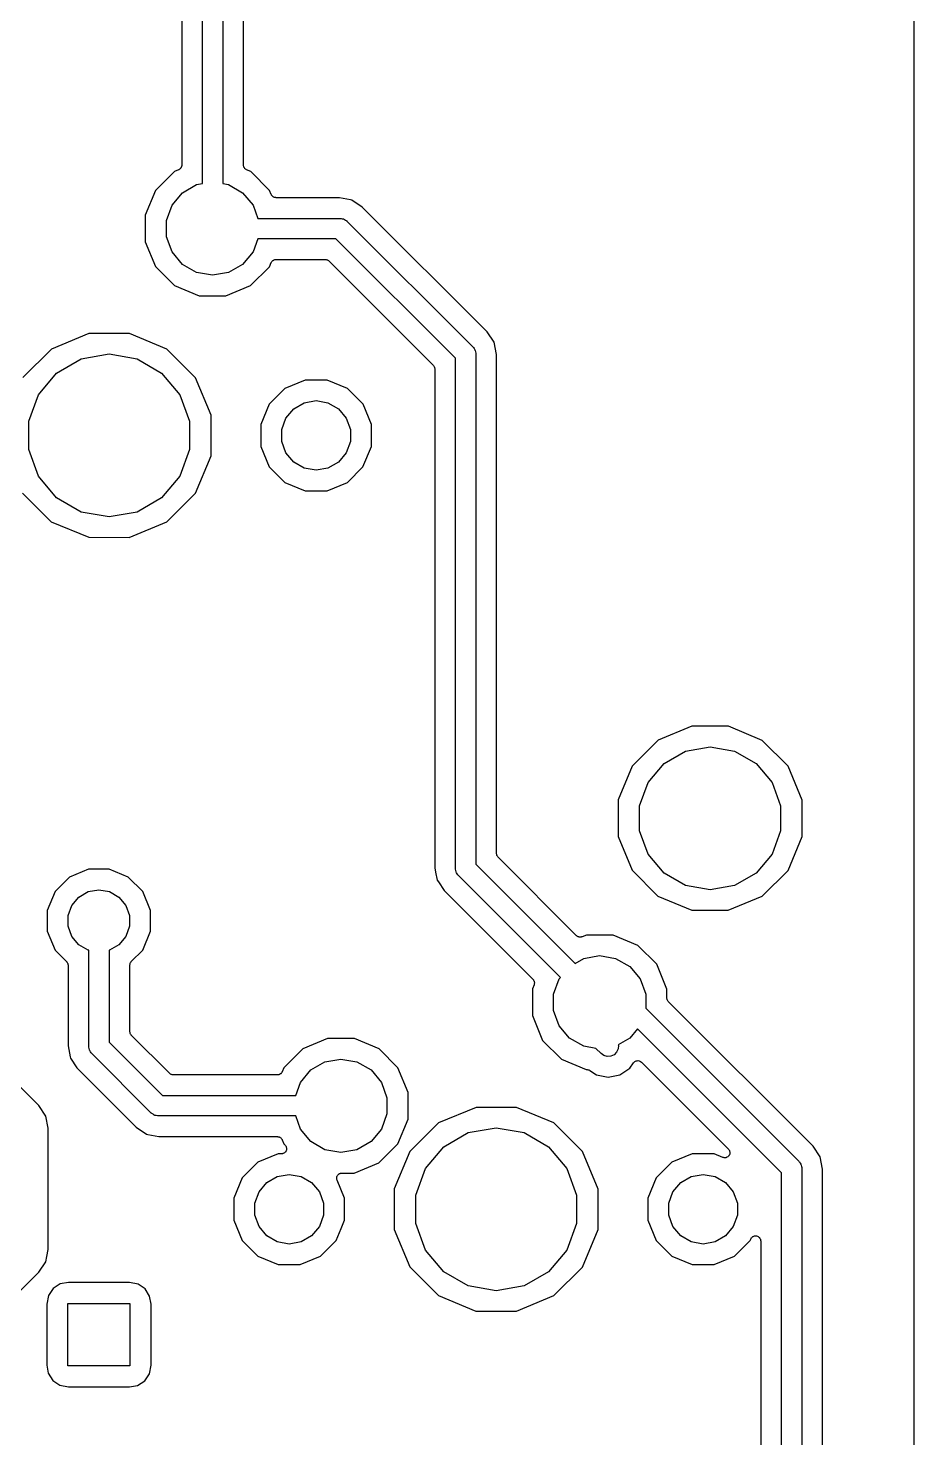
# Model space of a CAD drawing. Extents: x 30 to 169, y -146 to -30.
# Drawn here: x 147.26 to 169, y -122.61 to -88 of the extents above; entities that cross this region are included whole.
import ezdxf

# ---------------------------------------------------------------- set-up
doc = ezdxf.new("R2010")
doc.units = 0
doc.header["$MEASUREMENT"] = 0
doc.layers.add('BLACK', color=7, linetype='CONTINUOUS')

msp = doc.modelspace()

# ---------------------------------------------------------------- linework, layer by layer
at = {"layer": 'Black'}
for p, q in [((169, -32.7452), (169, -145.873)), ((151.54, -91.8167), (151.54, -78.8936)), ((152.04, -78.79), (152.04, -91.8167)), ((152.548, -91.3623), (152.548, -78.8025)), ((151.032, -79.6837), (151.032, -91.3619)), ((151.032, -91.3619), (151.031, -91.3702)), ((151.031, -91.3702), (151.031, -91.3786)), ((152.549, -91.3705), (152.548, -91.3623)), ((152.549, -91.3788), (152.549, -91.3705)), ((150.856, -91.5195), (150.391, -91.9836)), ((150.953, -91.4793), (150.856, -91.5195)), ((150.961, -91.4747), (150.953, -91.4793)), ((150.969, -91.4719), (150.961, -91.4747)), ((150.979, -91.463), (150.969, -91.4719)), ((150.991, -91.4556), (150.979, -91.463)), ((150.996, -91.4489), (150.991, -91.4556)), ((151.002, -91.4435), (150.996, -91.4489)), ((151.009, -91.4316), (151.002, -91.4435)), ((151.018, -91.4206), (151.009, -91.4316)), ((151.02, -91.4126), (151.018, -91.4206)), ((151.024, -91.4053), (151.02, -91.4126)), ((151.027, -91.3917), (151.024, -91.4053)), ((151.031, -91.3786), (151.027, -91.3917)), ((152.553, -91.392), (152.549, -91.3788)), ((152.556, -91.4057), (152.553, -91.392)), ((152.56, -91.4129), (152.556, -91.4057)), ((152.562, -91.4208), (152.56, -91.4129)), ((152.571, -91.4319), (152.562, -91.4208)), ((152.578, -91.4439), (152.571, -91.4319)), ((152.584, -91.4493), (152.578, -91.4439)), ((152.589, -91.4559), (152.584, -91.4493)), ((152.601, -91.4633), (152.589, -91.4559)), ((152.612, -91.4723), (152.601, -91.4633)), ((152.619, -91.4751), (152.612, -91.4723)), ((152.626, -91.4796), (152.619, -91.4751)), ((152.726, -91.5212), (152.626, -91.4796)), ((153.19, -91.986), (152.726, -91.5212)), ((150.391, -91.9836), (150.139, -92.5902)), ((150.796, -92.3463), (151.052, -92.0411)), ((151.052, -92.0411), (151.398, -91.8418)), ((151.398, -91.8418), (151.54, -91.8167)), ((152.04, -91.8167), (152.182, -91.8418)), ((152.182, -91.8418), (152.528, -92.0411)), ((152.528, -92.0411), (152.784, -92.3463)), ((153.231, -92.0835), (153.19, -91.986)), ((150.66, -92.7208), (150.796, -92.3463)), ((152.784, -92.3463), (152.901, -92.67)), ((153.235, -92.0906), (153.231, -92.0835)), ((153.238, -92.0985), (153.235, -92.0906)), ((153.247, -92.1091), (153.238, -92.0985)), ((153.254, -92.1207), (153.247, -92.1091)), ((153.261, -92.1258), (153.254, -92.1207)), ((153.266, -92.1323), (153.261, -92.1258)), ((153.278, -92.1392), (153.266, -92.1323)), ((153.289, -92.1476), (153.278, -92.1392)), ((153.297, -92.1501), (153.289, -92.1476)), ((153.305, -92.1543), (153.297, -92.1501)), ((153.318, -92.1567), (153.305, -92.1543)), ((153.331, -92.1609), (153.318, -92.1567)), ((153.34, -92.1605), (153.331, -92.1609)), ((153.348, -92.162), (153.34, -92.1605)), ((154.907, -92.162), (153.348, -92.162)), ((155.178, -92.2157), (154.907, -92.162)), ((155.209, -92.222), (155.178, -92.2157)), ((155.178, -92.2157), (155.178, -92.2157)), ((155.465, -92.3929), (155.209, -92.222)), ((158.527, -95.4552), (155.465, -92.3929)), ((150.139, -92.5902), (150.139, -93.247)), ((150.66, -93.1192), (150.66, -92.7208)), ((152.901, -92.67), (154.92, -92.67)), ((154.92, -92.67), (154.931, -92.6719)), ((154.931, -92.6719), (154.942, -92.671)), ((154.942, -92.671), (154.973, -92.6794)), ((154.973, -92.6794), (155.006, -92.6851)), ((155.006, -92.6851), (155.015, -92.6906)), ((155.015, -92.6906), (155.026, -92.6934)), ((155.026, -92.6934), (155.052, -92.7122)), ((155.052, -92.7122), (155.081, -92.7285)), ((155.081, -92.7285), (155.088, -92.7369)), ((155.088, -92.7369), (155.097, -92.7432)), ((155.097, -92.7432), (158.177, -95.8232)), ((150.139, -93.247), (150.39, -93.854)), ((150.796, -93.4937), (150.66, -93.1192)), ((152.901, -93.17), (152.784, -93.4937)), ((154.816, -93.17), (152.901, -93.17)), ((157.75, -96.1036), (154.816, -93.17)), ((151.052, -93.7989), (150.796, -93.4937)), ((151.398, -93.9982), (151.052, -93.7989)), ((152.528, -93.7989), (152.182, -93.9982)), ((152.784, -93.4937), (152.528, -93.7989)), ((153.189, -93.8564), (153.23, -93.7563)), ((153.23, -93.7563), (153.235, -93.7493)), ((153.235, -93.7493), (153.238, -93.7415)), ((153.238, -93.7415), (153.247, -93.7308)), ((153.247, -93.7308), (153.254, -93.7191)), ((153.254, -93.7191), (153.261, -93.7141)), ((153.261, -93.7141), (153.266, -93.7077)), ((153.266, -93.7077), (153.278, -93.7008)), ((153.278, -93.7008), (153.289, -93.6923)), ((153.289, -93.6923), (153.297, -93.6898)), ((153.297, -93.6898), (153.304, -93.6857)), ((153.304, -93.6857), (153.318, -93.6832)), ((153.318, -93.6832), (153.331, -93.6791)), ((153.331, -93.6791), (153.34, -93.6794)), ((153.34, -93.6794), (153.348, -93.678)), ((153.348, -93.678), (154.553, -93.678)), ((154.553, -93.678), (154.559, -93.679)), ((154.559, -93.679), (154.564, -93.6785)), ((154.564, -93.6785), (154.581, -93.6828)), ((154.581, -93.6828), (154.597, -93.6857)), ((154.597, -93.6857), (154.602, -93.6885)), ((154.602, -93.6885), (154.607, -93.6899)), ((154.607, -93.6899), (154.621, -93.6994)), ((154.621, -93.6994), (154.635, -93.7077)), ((154.635, -93.7077), (154.639, -93.712)), ((154.639, -93.712), (154.643, -93.7152)), ((154.643, -93.7152), (157.205, -96.2768)), ((150.39, -93.854), (150.854, -94.3188)), ((151.79, -94.0674), (151.398, -93.9982)), ((152.182, -93.9982), (151.79, -94.0674)), ((152.724, -94.3205), (153.189, -93.8564)), ((150.854, -94.3188), (151.46, -94.5707)), ((152.117, -94.5713), (152.724, -94.3205)), ((151.46, -94.5707), (152.117, -94.5713)), ((148.755, -95.4977), (147.835, -95.8778)), ((149.75, -95.4985), (148.755, -95.4977)), ((150.669, -95.8802), (149.75, -95.4985)), ((158.698, -95.7109), (158.527, -95.4552)), ((158.177, -95.8232), (158.183, -95.8322)), ((158.183, -95.8322), (158.192, -95.8393)), ((158.192, -95.8393), (158.208, -95.8676)), ((158.208, -95.8676), (158.227, -95.8943)), ((158.758, -96.0125), (158.698, -95.7109)), ((147.835, -95.8778), (147.13, -96.5809)), ((147.963, -96.4667), (148.565, -96.1192)), ((148.565, -96.1192), (149.25, -95.9985)), ((149.25, -95.9985), (149.935, -96.1192)), ((149.935, -96.1192), (150.537, -96.4667)), ((151.372, -96.5846), (150.669, -95.8802)), ((157.75, -108.63), (157.75, -96.1036)), ((158.227, -95.8943), (158.229, -95.905)), ((158.229, -95.905), (158.235, -95.9145)), ((158.235, -95.9145), (158.241, -95.9467)), ((158.241, -95.9467), (158.249, -95.9782)), ((158.249, -95.9782), (158.248, -95.9892)), ((158.248, -95.9892), (158.25, -96)), ((158.25, -96), (158.25, -108.526)), ((158.758, -107.872), (158.758, -96.0125)), ((147.517, -96.9992), (147.963, -96.4667)), ((150.537, -96.4667), (150.983, -96.9992)), ((157.205, -96.2768), (157.208, -96.2814)), ((157.208, -96.2814), (157.212, -96.2849)), ((157.212, -96.2849), (157.221, -96.2993)), ((157.221, -96.2993), (157.23, -96.3129)), ((157.23, -96.3129), (157.232, -96.3183)), ((157.232, -96.3183), (157.234, -96.3231)), ((157.234, -96.3231), (157.237, -96.3395)), ((157.237, -96.3395), (157.242, -96.3555)), ((157.242, -96.3555), (157.241, -96.3611)), ((157.241, -96.3611), (157.242, -96.3666)), ((157.242, -96.3666), (157.242, -108.617)), ((151.752, -97.5045), (151.372, -96.5846)), ((153.561, -96.8473), (153.179, -97.2292)), ((154.061, -96.6409), (153.561, -96.8473)), ((154.601, -96.6413), (154.061, -96.6409)), ((155.101, -96.8487), (154.601, -96.6413)), ((155.483, -97.2313), (155.101, -96.8487)), ((147.279, -97.6524), (147.517, -96.9992)), ((150.983, -96.9992), (151.221, -97.6524)), ((153.179, -97.2292), (152.971, -97.7285)), ((153.781, -97.3457), (154.038, -97.1974)), ((154.038, -97.1974), (154.33, -97.1458)), ((154.33, -97.1458), (154.622, -97.1974)), ((154.622, -97.1974), (154.879, -97.3457)), ((155.689, -97.7309), (155.483, -97.2313)), ((151.752, -98.2942), (151.752, -97.5045)), ((153.489, -97.8517), (153.59, -97.5729)), ((153.59, -97.5729), (153.781, -97.3457)), ((154.879, -97.3457), (155.07, -97.5729)), ((155.07, -97.5729), (155.171, -97.8517)), ((147.279, -98.3476), (147.279, -97.6524)), ((151.221, -97.6524), (151.221, -98.3476)), ((152.971, -97.7285), (152.971, -98.2691)), ((153.489, -98.1483), (153.489, -97.8517)), ((155.171, -97.8517), (155.171, -98.1483)), ((155.689, -98.2715), (155.689, -97.7309)), ((151.751, -98.4998), (151.752, -98.2942)), ((151.752, -98.2942), (151.752, -98.2942)), ((152.971, -98.2691), (153.177, -98.7687)), ((153.59, -98.4271), (153.489, -98.1483)), ((155.171, -98.1483), (155.07, -98.4271)), ((155.481, -98.7708), (155.689, -98.2715)), ((147.517, -99.0008), (147.279, -98.3476)), ((151.221, -98.3476), (150.983, -99.0008)), ((151.37, -99.4191), (151.751, -98.4998)), ((153.781, -98.6543), (153.59, -98.4271)), ((155.07, -98.4271), (154.879, -98.6543)), ((153.177, -98.7687), (153.559, -99.1513)), ((154.038, -98.8026), (153.781, -98.6543)), ((154.33, -98.8541), (154.038, -98.8026)), ((154.622, -98.8026), (154.33, -98.8541)), ((154.879, -98.6543), (154.622, -98.8026)), ((155.099, -99.1527), (155.481, -98.7708)), ((147.963, -99.5332), (147.517, -99.0008)), ((150.983, -99.0008), (150.537, -99.5332)), ((153.559, -99.1513), (154.059, -99.3587)), ((154.599, -99.3591), (155.099, -99.1527)), ((147.128, -99.4154), (147.831, -100.12)), ((148.565, -99.8808), (147.963, -99.5332)), ((150.537, -99.5332), (149.935, -99.8808)), ((150.665, -100.122), (151.37, -99.4191)), ((154.059, -99.3587), (154.599, -99.3591)), ((149.25, -100.002), (148.565, -99.8808)), ((149.935, -99.8808), (149.25, -100.002)), ((147.831, -100.12), (148.75, -100.501)), ((149.745, -100.502), (150.665, -100.122)), ((148.75, -100.501), (149.745, -100.502)), ((163.553, -105.142), (162.723, -105.485)), ((164.451, -105.142), (163.553, -105.142)), ((165.281, -105.487), (164.451, -105.142)), ((162.723, -105.485), (162.087, -106.119)), ((165.915, -106.123), (165.281, -105.487)), ((162.871, -106.054), (163.399, -105.749)), ((163.399, -105.749), (164, -105.643)), ((164, -105.643), (164.601, -105.749)), ((164.601, -105.749), (165.129, -106.054)), ((162.087, -106.119), (161.742, -106.949)), ((162.479, -106.522), (162.871, -106.054)), ((165.129, -106.054), (165.521, -106.522)), ((166.258, -106.953), (165.915, -106.123)), ((162.27, -107.095), (162.479, -106.522)), ((165.521, -106.522), (165.73, -107.095)), ((161.742, -106.949), (161.742, -107.847)), ((162.27, -107.705), (162.27, -107.095)), ((165.73, -107.095), (165.73, -107.705)), ((166.258, -107.851), (166.258, -106.953)), ((158.758, -108.263), (158.758, -107.872)), ((161.742, -107.847), (162.085, -108.677)), ((162.479, -108.278), (162.27, -107.705)), ((165.73, -107.705), (165.521, -108.278)), ((165.913, -108.681), (166.258, -107.851)), ((158.759, -108.269), (158.758, -108.263)), ((158.758, -108.274), (158.759, -108.269)), ((158.763, -108.291), (158.758, -108.274)), ((158.766, -108.307), (158.763, -108.291)), ((158.768, -108.312), (158.766, -108.307)), ((158.77, -108.317), (158.768, -108.312)), ((158.779, -108.331), (158.77, -108.317)), ((158.788, -108.345), (158.779, -108.331)), ((162.871, -108.746), (162.479, -108.278)), ((165.521, -108.278), (165.129, -108.746)), ((148.748, -108.65), (148.282, -108.843)), ((149.254, -108.65), (148.748, -108.65)), ((149.72, -108.844), (149.254, -108.65)), ((157.242, -108.617), (157.263, -108.724)), ((157.752, -108.641), (157.75, -108.63)), ((157.751, -108.652), (157.752, -108.641)), ((157.759, -108.683), (157.751, -108.652)), ((157.765, -108.716), (157.759, -108.683)), ((158.25, -108.526), (160.687, -110.963)), ((158.792, -108.349), (158.788, -108.345)), ((158.795, -108.353), (158.792, -108.349)), ((160.725, -110.283), (158.795, -108.353)), ((162.085, -108.677), (162.719, -109.313)), ((165.277, -109.315), (165.913, -108.681)), ((148.282, -108.843), (147.924, -109.2)), ((150.077, -109.202), (149.72, -108.844)), ((157.263, -108.724), (157.302, -108.919)), ((157.302, -108.919), (157.332, -108.964)), ((157.332, -108.964), (157.332, -108.964)), ((157.332, -108.964), (157.473, -109.175)), ((157.771, -108.725), (157.765, -108.716)), ((157.773, -108.736), (157.771, -108.725)), ((157.792, -108.762), (157.773, -108.736)), ((157.808, -108.791), (157.792, -108.762)), ((157.817, -108.798), (157.808, -108.791)), ((157.823, -108.807), (157.817, -108.798)), ((160.327, -111.31), (157.823, -108.807)), ((163.399, -109.051), (162.871, -108.746)), ((165.129, -108.746), (164.601, -109.051)), ((147.924, -109.2), (147.73, -109.666)), ((148.338, -109.538), (148.508, -109.334)), ((148.508, -109.334), (148.738, -109.201)), ((148.738, -109.201), (149, -109.155)), ((149, -109.155), (149.262, -109.201)), ((149.262, -109.201), (149.492, -109.334)), ((149.492, -109.334), (149.662, -109.538)), ((150.27, -109.668), (150.077, -109.202)), ((157.473, -109.175), (159.652, -111.354)), ((162.719, -109.313), (163.549, -109.658)), ((164, -109.157), (163.399, -109.051)), ((164.601, -109.051), (164, -109.157)), ((164.447, -109.658), (165.277, -109.315)), ((147.73, -109.666), (147.73, -110.172)), ((148.247, -109.787), (148.338, -109.538)), ((149.662, -109.538), (149.753, -109.787)), ((150.27, -110.174), (150.27, -109.668)), ((163.549, -109.658), (164.447, -109.658)), ((148.247, -110.053), (148.247, -109.787)), ((148.338, -110.302), (148.247, -110.053)), ((149.753, -110.053), (149.662, -110.302)), ((149.753, -109.787), (149.753, -110.053)), ((147.73, -110.172), (147.923, -110.638)), ((148.508, -110.506), (148.338, -110.302)), ((149.662, -110.302), (149.492, -110.506)), ((150.076, -110.64), (150.27, -110.174)), ((160.731, -110.287), (160.725, -110.283)), ((160.737, -110.293), (160.731, -110.287)), ((160.749, -110.3), (160.737, -110.293)), ((160.761, -110.308), (160.749, -110.3)), ((160.769, -110.31), (160.761, -110.308)), ((160.776, -110.314), (160.769, -110.31)), ((160.79, -110.316), (160.776, -110.314)), ((160.803, -110.319), (160.79, -110.316)), ((160.812, -110.319), (160.803, -110.319)), ((160.82, -110.32), (160.812, -110.319)), ((160.833, -110.317), (160.82, -110.32)), ((160.847, -110.315), (160.833, -110.317)), ((160.855, -110.312), (160.847, -110.315)), ((160.863, -110.31), (160.855, -110.312)), ((160.963, -110.269), (160.863, -110.31)), ((161.62, -110.269), (160.963, -110.269)), ((162.226, -110.521), (161.62, -110.269)), ((147.923, -110.638), (148.205, -110.921)), ((148.738, -110.639), (148.508, -110.506)), ((148.75, -110.641), (148.738, -110.639)), ((148.75, -113), (148.75, -110.641)), ((149.262, -110.639), (149.25, -110.641)), ((149.25, -110.641), (149.25, -112.896)), ((149.492, -110.506), (149.262, -110.639)), ((149.795, -110.921), (150.076, -110.64)), ((162.69, -110.986), (162.226, -110.521)), ((148.205, -110.921), (148.208, -110.926)), ((148.208, -110.926), (148.212, -110.929)), ((148.212, -110.929), (148.221, -110.944)), ((148.221, -110.944), (148.23, -110.957)), ((148.23, -110.957), (148.232, -110.963)), ((148.232, -110.963), (148.234, -110.967)), ((148.234, -110.967), (148.237, -110.984)), ((148.237, -110.984), (148.242, -111)), ((148.242, -111), (148.241, -111.005)), ((148.241, -111.005), (148.242, -111.011)), ((148.242, -111.011), (148.242, -112.987)), ((149.758, -110.999), (149.763, -110.983)), ((149.759, -111.005), (149.758, -110.999)), ((149.758, -111.01), (149.759, -111.005)), ((149.758, -112.633), (149.758, -111.01)), ((149.763, -110.983), (149.766, -110.967)), ((149.766, -110.967), (149.768, -110.962)), ((149.768, -110.962), (149.77, -110.957)), ((149.77, -110.957), (149.779, -110.943)), ((149.779, -110.943), (149.788, -110.929)), ((149.788, -110.929), (149.792, -110.925)), ((149.792, -110.925), (149.795, -110.921)), ((160.687, -110.963), (160.898, -110.842)), ((160.898, -110.842), (161.29, -110.773)), ((161.29, -110.773), (161.682, -110.842)), ((161.682, -110.842), (162.028, -111.041)), ((162.028, -111.041), (162.284, -111.346)), ((162.941, -111.593), (162.69, -110.986)), ((147.527, -114.455), (144.465, -111.393)), ((159.652, -111.354), (159.657, -111.361)), ((159.657, -111.361), (159.663, -111.367)), ((159.663, -111.367), (159.67, -111.379)), ((159.67, -111.379), (159.678, -111.39)), ((159.678, -111.39), (159.68, -111.398)), ((159.68, -111.398), (159.684, -111.406)), ((159.684, -111.406), (159.685, -111.42)), ((159.685, -111.42), (159.689, -111.433)), ((159.689, -111.45), (159.686, -111.463)), ((159.689, -111.433), (159.688, -111.441)), ((159.688, -111.441), (159.689, -111.45)), ((160.16, -111.721), (160.296, -111.346)), ((160.296, -111.346), (160.327, -111.31)), ((162.284, -111.346), (162.42, -111.721)), ((159.68, -111.493), (159.639, -111.59)), ((159.639, -111.59), (159.639, -112.247)), ((159.682, -111.485), (159.68, -111.493)), ((159.685, -111.477), (159.682, -111.485)), ((159.686, -111.463), (159.685, -111.477)), ((160.16, -112.119), (160.16, -111.721)), ((162.42, -111.721), (162.42, -112.066)), ((162.941, -111.816), (162.941, -111.593)), ((160.296, -112.494), (160.16, -112.119)), ((162.42, -112.066), (166.177, -115.823)), ((162.942, -111.822), (162.941, -111.816)), ((162.942, -111.828), (162.942, -111.822)), ((162.946, -111.844), (162.942, -111.828)), ((162.949, -111.86), (162.946, -111.844)), ((162.952, -111.865), (162.949, -111.86)), ((162.953, -111.87), (162.952, -111.865)), ((162.962, -111.884), (162.953, -111.87)), ((162.971, -111.898), (162.962, -111.884)), ((162.975, -111.902), (162.971, -111.898)), ((162.978, -111.906), (162.975, -111.902)), ((166.527, -115.455), (162.978, -111.906)), ((159.639, -112.247), (159.89, -112.854)), ((149.759, -112.639), (149.758, -112.633)), ((149.758, -112.644), (149.759, -112.639)), ((149.763, -112.661), (149.758, -112.644)), ((149.766, -112.677), (149.763, -112.661)), ((149.768, -112.682), (149.766, -112.677)), ((149.77, -112.687), (149.768, -112.682)), ((149.779, -112.701), (149.77, -112.687)), ((149.788, -112.715), (149.779, -112.701)), ((149.792, -112.719), (149.788, -112.715)), ((149.795, -112.723), (149.792, -112.719)), ((150.737, -113.665), (149.795, -112.723)), ((154.613, -112.809), (154.006, -113.06)), ((155.27, -112.809), (154.613, -112.809)), ((155.876, -113.061), (155.27, -112.809)), ((160.552, -112.799), (160.296, -112.494)), ((160.898, -112.998), (160.552, -112.799)), ((162.028, -112.799), (161.745, -112.962)), ((162.218, -112.572), (162.028, -112.799)), ((165.75, -116.104), (162.218, -112.572)), ((148.242, -112.987), (148.296, -113.258)), ((148.752, -113.011), (148.75, -113)), ((148.751, -113.022), (148.752, -113.011)), ((148.759, -113.053), (148.751, -113.022)), ((148.765, -113.086), (148.759, -113.053)), ((148.771, -113.095), (148.765, -113.086)), ((148.773, -113.106), (148.771, -113.095)), ((148.792, -113.132), (148.773, -113.106)), ((148.808, -113.161), (148.792, -113.132)), ((148.817, -113.168), (148.808, -113.161)), ((148.823, -113.177), (148.817, -113.168)), ((150.283, -114.637), (148.823, -113.177)), ((149.25, -112.896), (150.564, -114.21)), ((154.006, -113.06), (153.541, -113.524)), ((156.34, -113.526), (155.876, -113.061)), ((159.89, -112.854), (160.354, -113.319)), ((161.198, -113.051), (160.898, -112.998)), ((161.323, -113.177), (161.198, -113.051)), ((161.394, -113.227), (161.323, -113.177)), ((161.705, -113.143), (161.643, -113.205)), ((161.741, -113.065), (161.705, -113.143)), ((161.749, -112.978), (161.741, -113.065)), ((161.745, -112.962), (161.749, -112.978)), ((148.296, -113.258), (148.296, -113.258)), ((148.296, -113.258), (148.302, -113.289)), ((148.302, -113.289), (148.459, -113.524)), ((148.459, -113.524), (148.473, -113.545)), ((153.541, -113.524), (153.5, -113.624)), ((154.202, -113.581), (154.548, -113.382)), ((154.548, -113.382), (154.94, -113.313)), ((154.94, -113.313), (155.332, -113.382)), ((155.332, -113.382), (155.678, -113.581)), ((156.591, -114.133), (156.34, -113.526)), ((160.354, -113.319), (160.96, -113.571)), ((161.478, -113.249), (161.394, -113.227)), ((161.565, -113.241), (161.478, -113.249)), ((161.643, -113.205), (161.565, -113.241)), ((162.034, -113.534), (162.12, -113.406)), ((162.12, -113.406), (162.121, -113.405)), ((162.121, -113.404), (162.136, -113.389)), ((162.121, -113.405), (162.121, -113.404)), ((162.136, -113.389), (162.15, -113.374)), ((162.15, -113.374), (162.151, -113.374)), ((162.151, -113.374), (162.152, -113.373)), ((162.152, -113.373), (162.171, -113.364)), ((162.171, -113.364), (162.19, -113.355)), ((162.19, -113.355), (162.191, -113.355)), ((162.191, -113.355), (162.192, -113.354)), ((162.192, -113.354), (162.213, -113.352)), ((162.213, -113.352), (162.234, -113.35)), ((162.234, -113.35), (162.235, -113.35)), ((162.235, -113.35), (162.236, -113.35)), ((162.236, -113.35), (162.256, -113.356)), ((162.256, -113.356), (162.276, -113.361)), ((162.276, -113.361), (162.278, -113.361)), ((162.278, -113.361), (162.279, -113.362)), ((162.279, -113.362), (162.296, -113.374)), ((162.296, -113.374), (162.313, -113.385)), ((162.313, -113.385), (162.314, -113.386)), ((162.314, -113.386), (162.315, -113.387)), ((162.315, -113.387), (164.449, -115.521)), ((148.473, -113.545), (149.915, -114.987)), ((150.741, -113.668), (150.737, -113.665)), ((150.745, -113.672), (150.741, -113.668)), ((150.759, -113.681), (150.745, -113.672)), ((150.773, -113.69), (150.759, -113.681)), ((150.778, -113.692), (150.773, -113.69)), ((150.783, -113.694), (150.778, -113.692)), ((150.799, -113.697), (150.783, -113.694)), ((150.816, -113.702), (150.799, -113.697)), ((150.821, -113.701), (150.816, -113.702)), ((150.827, -113.702), (150.821, -113.701)), ((153.382, -113.702), (150.827, -113.702)), ((153.39, -113.701), (153.382, -113.702)), ((153.399, -113.701), (153.39, -113.701)), ((153.412, -113.697), (153.399, -113.701)), ((153.426, -113.694), (153.412, -113.697)), ((153.433, -113.69), (153.426, -113.694)), ((153.441, -113.688), (153.433, -113.69)), ((153.452, -113.679), (153.441, -113.688)), ((153.464, -113.672), (153.452, -113.679)), ((153.469, -113.666), (153.464, -113.672)), ((153.476, -113.661), (153.469, -113.666)), ((153.483, -113.649), (153.476, -113.661)), ((153.492, -113.638), (153.483, -113.649)), ((153.495, -113.631), (153.492, -113.638)), ((153.5, -113.624), (153.495, -113.631)), ((153.946, -113.886), (154.202, -113.581)), ((155.678, -113.581), (155.934, -113.886)), ((160.96, -113.571), (160.982, -113.571)), ((160.982, -113.571), (160.997, -113.573)), ((160.997, -113.573), (161.012, -113.574)), ((161.012, -113.574), (161.019, -113.577)), ((161.019, -113.577), (161.025, -113.578)), ((161.025, -113.578), (161.039, -113.586)), ((161.039, -113.586), (161.052, -113.592)), ((161.052, -113.592), (161.211, -113.698)), ((161.211, -113.698), (161.5, -113.756)), ((161.5, -113.756), (161.789, -113.698)), ((161.789, -113.698), (162.034, -113.534)), ((150.564, -114.21), (153.829, -114.21)), ((153.829, -114.21), (153.946, -113.886)), ((155.934, -113.886), (156.07, -114.261)), ((156.591, -114.79), (156.591, -114.133)), ((147.698, -114.711), (147.527, -114.455)), ((156.07, -114.261), (156.07, -114.659)), ((158.255, -114.498), (157.335, -114.878)), ((159.25, -114.499), (158.255, -114.498)), ((160.169, -114.88), (159.25, -114.499)), ((147.758, -115.013), (147.698, -114.711)), ((150.292, -114.643), (150.283, -114.637)), ((150.299, -114.652), (150.292, -114.643)), ((150.328, -114.668), (150.299, -114.652)), ((150.354, -114.687), (150.328, -114.668)), ((150.365, -114.689), (150.354, -114.687)), ((150.374, -114.695), (150.365, -114.689)), ((150.407, -114.701), (150.374, -114.695)), ((150.438, -114.709), (150.407, -114.701)), ((150.449, -114.708), (150.438, -114.709)), ((150.46, -114.71), (150.449, -114.708)), ((153.829, -114.71), (150.46, -114.71)), ((153.946, -115.034), (153.829, -114.71)), ((156.07, -114.659), (155.934, -115.034)), ((156.339, -115.396), (156.591, -114.79)), ((157.335, -114.878), (156.63, -115.581)), ((160.872, -115.585), (160.169, -114.88)), ((147.758, -117.987), (147.758, -115.013)), ((149.915, -114.987), (150.171, -115.158)), ((150.171, -115.158), (150.202, -115.164)), ((150.202, -115.164), (150.202, -115.164)), ((150.202, -115.164), (150.473, -115.218)), ((150.473, -115.218), (153.382, -115.218)), ((153.382, -115.218), (153.39, -115.219)), ((153.39, -115.219), (153.399, -115.219)), ((153.399, -115.219), (153.412, -115.223)), ((153.412, -115.223), (153.425, -115.226)), ((153.425, -115.226), (153.433, -115.23)), ((153.433, -115.23), (153.441, -115.232)), ((153.441, -115.232), (153.452, -115.241)), ((153.452, -115.241), (153.464, -115.248)), ((153.464, -115.248), (153.469, -115.254)), ((153.469, -115.254), (153.476, -115.259)), ((153.476, -115.259), (153.483, -115.271)), ((154.202, -115.339), (153.946, -115.034)), ((155.934, -115.034), (155.678, -115.339)), ((157.463, -115.467), (158.065, -115.119)), ((158.065, -115.119), (158.75, -114.998)), ((158.75, -114.998), (159.435, -115.119)), ((159.435, -115.119), (160.037, -115.467)), ((153.483, -115.271), (153.492, -115.281)), ((153.492, -115.281), (153.495, -115.289)), ((153.495, -115.289), (153.499, -115.297)), ((153.499, -115.297), (153.54, -115.394)), ((153.54, -115.394), (153.57, -115.424)), ((153.572, -115.599), (153.561, -115.611)), ((153.57, -115.424), (153.579, -115.438)), ((153.584, -115.587), (153.572, -115.599)), ((153.579, -115.438), (153.59, -115.451)), ((153.586, -115.582), (153.584, -115.587)), ((153.59, -115.578), (153.586, -115.582)), ((153.59, -115.451), (153.592, -115.456)), ((153.595, -115.562), (153.59, -115.578)), ((153.592, -115.456), (153.595, -115.46)), ((153.595, -115.46), (153.599, -115.476)), ((153.602, -115.547), (153.595, -115.562)), ((153.599, -115.476), (153.605, -115.492)), ((153.603, -115.541), (153.602, -115.547)), ((153.605, -115.536), (153.603, -115.541)), ((153.605, -115.492), (153.605, -115.498)), ((153.605, -115.498), (153.606, -115.503)), ((153.606, -115.503), (153.605, -115.519)), ((153.605, -115.519), (153.605, -115.536)), ((154.548, -115.538), (154.202, -115.339)), ((154.94, -115.607), (154.548, -115.538)), ((155.332, -115.538), (154.94, -115.607)), ((155.678, -115.339), (155.332, -115.538)), ((155.874, -115.86), (156.339, -115.396)), ((156.63, -115.581), (156.249, -116.5)), ((157.017, -115.999), (157.463, -115.467)), ((160.037, -115.467), (160.483, -115.999)), ((161.252, -116.505), (160.872, -115.585)), ((164.449, -115.521), (164.46, -115.537)), ((164.46, -115.537), (164.472, -115.552)), ((164.472, -115.552), (164.473, -115.555)), ((164.473, -115.555), (164.474, -115.557)), ((164.474, -115.557), (164.479, -115.576)), ((164.479, -115.576), (164.485, -115.594)), ((164.486, -115.6), (164.484, -115.619)), ((164.485, -115.594), (164.485, -115.597)), ((164.485, -115.597), (164.486, -115.6)), ((166.698, -115.711), (166.527, -115.455)), ((152.901, -115.847), (152.519, -116.229)), ((153.401, -115.641), (152.901, -115.847)), ((153.48, -115.641), (153.401, -115.641)), ((153.496, -115.638), (153.48, -115.641)), ((153.513, -115.637), (153.496, -115.638)), ((153.518, -115.634), (153.513, -115.637)), ((153.523, -115.633), (153.518, -115.634)), ((153.538, -115.625), (153.523, -115.633)), ((153.553, -115.618), (153.538, -115.625)), ((153.557, -115.614), (153.553, -115.618)), ((153.561, -115.611), (153.557, -115.614)), ((155.267, -116.111), (155.874, -115.86)), ((163.061, -115.847), (162.679, -116.229)), ((163.561, -115.641), (163.061, -115.847)), ((164.101, -115.641), (163.561, -115.641)), ((164.311, -115.728), (164.101, -115.641)), ((164.33, -115.732), (164.311, -115.728)), ((164.348, -115.737), (164.33, -115.732)), ((164.351, -115.737), (164.348, -115.737)), ((164.354, -115.738), (164.351, -115.737)), ((164.373, -115.735), (164.354, -115.738)), ((164.392, -115.734), (164.373, -115.735)), ((164.395, -115.732), (164.392, -115.734)), ((164.397, -115.732), (164.395, -115.732)), ((164.415, -115.723), (164.397, -115.732)), ((164.432, -115.715), (164.415, -115.723)), ((164.434, -115.713), (164.432, -115.715)), ((164.437, -115.712), (164.434, -115.713)), ((164.45, -115.697), (164.437, -115.712)), ((164.463, -115.684), (164.45, -115.697)), ((164.464, -115.681), (164.463, -115.684)), ((164.466, -115.679), (164.464, -115.681)), ((164.474, -115.661), (164.466, -115.679)), ((164.482, -115.644), (164.474, -115.661)), ((164.483, -115.638), (164.482, -115.641)), ((164.482, -115.641), (164.482, -115.644)), ((164.484, -115.619), (164.483, -115.638)), ((166.177, -115.823), (166.183, -115.832)), ((166.183, -115.832), (166.192, -115.839)), ((166.192, -115.839), (166.208, -115.868)), ((166.208, -115.868), (166.227, -115.894)), ((166.227, -115.894), (166.229, -115.905)), ((166.229, -115.905), (166.235, -115.914)), ((166.235, -115.914), (166.241, -115.947)), ((166.241, -115.947), (166.249, -115.978)), ((166.758, -116.013), (166.698, -115.711)), ((152.519, -116.229), (152.311, -116.729)), ((153.121, -116.346), (153.378, -116.197)), ((153.378, -116.197), (153.67, -116.146)), ((153.67, -116.146), (153.962, -116.197)), ((153.962, -116.197), (154.219, -116.346)), ((154.836, -116.243), (154.838, -116.23)), ((154.838, -116.252), (154.836, -116.243)), ((154.838, -116.216), (154.841, -116.208)), ((154.838, -116.23), (154.838, -116.216)), ((154.838, -116.26), (154.838, -116.252)), ((154.843, -116.273), (154.838, -116.26)), ((154.841, -116.208), (154.842, -116.2)), ((154.842, -116.2), (154.848, -116.187)), ((154.846, -116.287), (154.843, -116.273)), ((155.029, -116.731), (154.846, -116.287)), ((154.848, -116.187), (154.853, -116.174)), ((154.853, -116.174), (154.858, -116.168)), ((154.858, -116.168), (154.862, -116.161)), ((154.862, -116.161), (154.872, -116.151)), ((154.872, -116.151), (154.881, -116.141)), ((154.881, -116.141), (154.889, -116.136)), ((154.889, -116.136), (154.895, -116.131)), ((154.895, -116.131), (154.908, -116.126)), ((154.908, -116.126), (154.92, -116.119)), ((154.92, -116.119), (154.928, -116.117)), ((154.928, -116.117), (154.936, -116.114)), ((154.936, -116.114), (154.949, -116.113)), ((154.949, -116.113), (154.963, -116.111)), ((154.963, -116.111), (155.267, -116.111)), ((156.779, -116.652), (157.017, -115.999)), ((160.483, -115.999), (160.721, -116.652)), ((162.679, -116.229), (162.471, -116.729)), ((163.281, -116.346), (163.538, -116.197)), ((163.538, -116.197), (163.83, -116.146)), ((163.83, -116.146), (164.122, -116.197)), ((164.122, -116.197), (164.379, -116.346)), ((165.75, -127.896), (165.75, -116.104)), ((166.249, -115.978), (166.248, -115.989)), ((166.248, -115.989), (166.25, -116)), ((166.25, -116), (166.25, -128)), ((166.758, -127.987), (166.758, -116.013)), ((152.829, -116.852), (152.93, -116.573)), ((152.93, -116.573), (153.121, -116.346)), ((154.219, -116.346), (154.41, -116.573)), ((154.41, -116.573), (154.511, -116.852)), ((156.249, -116.5), (156.248, -117.495)), ((161.251, -117.5), (161.252, -116.505)), ((162.989, -116.852), (163.09, -116.573)), ((163.09, -116.573), (163.281, -116.346)), ((164.379, -116.346), (164.57, -116.573)), ((164.57, -116.573), (164.671, -116.852)), ((152.311, -116.729), (152.311, -117.269)), ((152.829, -117.148), (152.829, -116.852)), ((154.511, -116.852), (154.511, -117.148)), ((155.029, -117.271), (155.029, -116.731)), ((156.779, -117.348), (156.779, -116.652)), ((160.721, -116.652), (160.721, -117.348)), ((162.471, -116.729), (162.471, -117.269)), ((162.989, -117.148), (162.989, -116.852)), ((164.671, -116.852), (164.671, -117.148)), ((152.311, -117.269), (152.517, -117.769)), ((152.93, -117.427), (152.829, -117.148)), ((154.511, -117.148), (154.41, -117.427)), ((154.945, -117.472), (155.029, -117.271)), ((162.471, -117.269), (162.677, -117.769)), ((163.09, -117.427), (162.989, -117.148)), ((164.671, -117.148), (164.57, -117.427)), ((153.121, -117.654), (152.93, -117.427)), ((153.378, -117.803), (153.121, -117.654)), ((154.219, -117.654), (153.962, -117.803)), ((154.41, -117.427), (154.219, -117.654)), ((154.821, -117.771), (154.945, -117.472)), ((156.248, -117.495), (156.628, -118.415)), ((157.017, -118.001), (156.779, -117.348)), ((160.721, -117.348), (160.483, -118.001)), ((160.87, -118.419), (161.251, -117.5)), ((163.281, -117.654), (163.09, -117.427)), ((163.538, -117.803), (163.281, -117.654)), ((164.379, -117.654), (164.122, -117.803)), ((164.57, -117.427), (164.379, -117.654)), ((165.021, -117.694), (165.037, -117.682)), ((165.037, -117.682), (165.052, -117.67)), ((165.052, -117.67), (165.054, -117.669)), ((165.054, -117.669), (165.056, -117.667)), ((165.056, -117.667), (165.075, -117.662)), ((165.075, -117.662), (165.093, -117.655)), ((165.093, -117.655), (165.096, -117.655)), ((165.096, -117.655), (165.099, -117.654)), ((165.099, -117.654), (165.118, -117.655)), ((165.118, -117.655), (165.137, -117.655)), ((165.137, -117.655), (165.14, -117.656)), ((165.14, -117.656), (165.143, -117.656)), ((165.143, -117.656), (165.16, -117.663)), ((165.16, -117.663), (165.178, -117.67)), ((165.178, -117.67), (165.181, -117.672)), ((165.181, -117.672), (165.183, -117.673)), ((165.183, -117.673), (165.198, -117.686)), ((147.724, -118.158), (147.758, -117.987)), ((152.517, -117.769), (152.899, -118.151)), ((153.67, -117.854), (153.378, -117.803)), ((153.962, -117.803), (153.67, -117.854)), ((154.439, -118.153), (154.821, -117.771)), ((157.463, -118.533), (157.017, -118.001)), ((160.483, -118.001), (160.037, -118.533)), ((162.677, -117.769), (163.059, -118.151)), ((163.83, -117.854), (163.538, -117.803)), ((164.122, -117.803), (163.83, -117.854)), ((164.599, -118.153), (164.981, -117.771)), ((164.981, -117.771), (164.998, -117.731)), ((164.998, -117.731), (165.008, -117.715)), ((165.008, -117.715), (165.018, -117.698)), ((165.018, -117.698), (165.02, -117.697)), ((165.02, -117.697), (165.021, -117.694)), ((165.198, -117.686), (165.212, -117.698)), ((165.212, -117.698), (165.214, -117.701)), ((165.214, -117.701), (165.216, -117.703)), ((165.216, -117.703), (165.225, -117.72)), ((165.225, -117.72), (165.234, -117.737)), ((165.234, -117.737), (165.235, -117.739)), ((165.235, -117.739), (165.236, -117.742)), ((165.236, -117.742), (165.239, -117.761)), ((165.239, -117.761), (165.242, -117.78)), ((165.242, -117.78), (165.242, -127.633)), ((147.527, -118.545), (147.698, -118.289)), ((147.698, -118.289), (147.724, -118.158)), ((147.724, -118.158), (147.724, -118.158)), ((152.899, -118.151), (153.399, -118.359)), ((153.399, -118.359), (153.939, -118.359)), ((153.939, -118.359), (154.439, -118.153)), ((163.059, -118.151), (163.559, -118.359)), ((163.559, -118.359), (164.099, -118.359)), ((164.099, -118.359), (164.599, -118.153)), ((146.844, -119.228), (147.527, -118.545)), ((156.628, -118.415), (157.331, -119.12)), ((158.065, -118.881), (157.463, -118.533)), ((160.037, -118.533), (159.435, -118.881)), ((160.165, -119.122), (160.87, -118.419)), ((147.877, -118.947), (147.761, -119.117)), ((148.051, -118.835), (147.877, -118.947)), ((148.25, -118.798), (148.051, -118.835)), ((149.749, -118.798), (148.25, -118.798)), ((149.963, -118.841), (149.749, -118.798)), ((150.133, -118.957), (149.963, -118.841)), ((150.245, -119.131), (150.133, -118.957)), ((158.75, -119.002), (158.065, -118.881)), ((159.435, -118.881), (158.75, -119.002)), ((147.761, -119.117), (147.718, -119.331)), ((147.718, -119.331), (147.718, -120.83)), ((148.238, -120.842), (148.238, -119.318)), ((148.238, -119.318), (149.762, -119.318)), ((149.762, -119.318), (149.762, -120.842)), ((150.282, -119.33), (150.245, -119.131)), ((150.282, -120.829), (150.282, -119.33)), ((157.331, -119.12), (158.25, -119.501)), ((159.245, -119.502), (160.165, -119.122)), ((158.25, -119.501), (159.245, -119.502)), ((147.718, -120.83), (147.755, -121.029)), ((147.755, -121.029), (147.867, -121.203)), ((149.762, -120.842), (148.238, -120.842)), ((150.123, -121.213), (150.239, -121.043)), ((150.239, -121.043), (150.282, -120.829)), ((147.867, -121.203), (148.037, -121.319)), ((148.037, -121.319), (148.251, -121.362)), ((148.251, -121.362), (149.75, -121.362)), ((149.75, -121.362), (149.949, -121.325)), ((149.949, -121.325), (150.123, -121.213))]:
    msp.add_line(p, q, dxfattribs=at)

doc.saveas('drawing.dxf')
